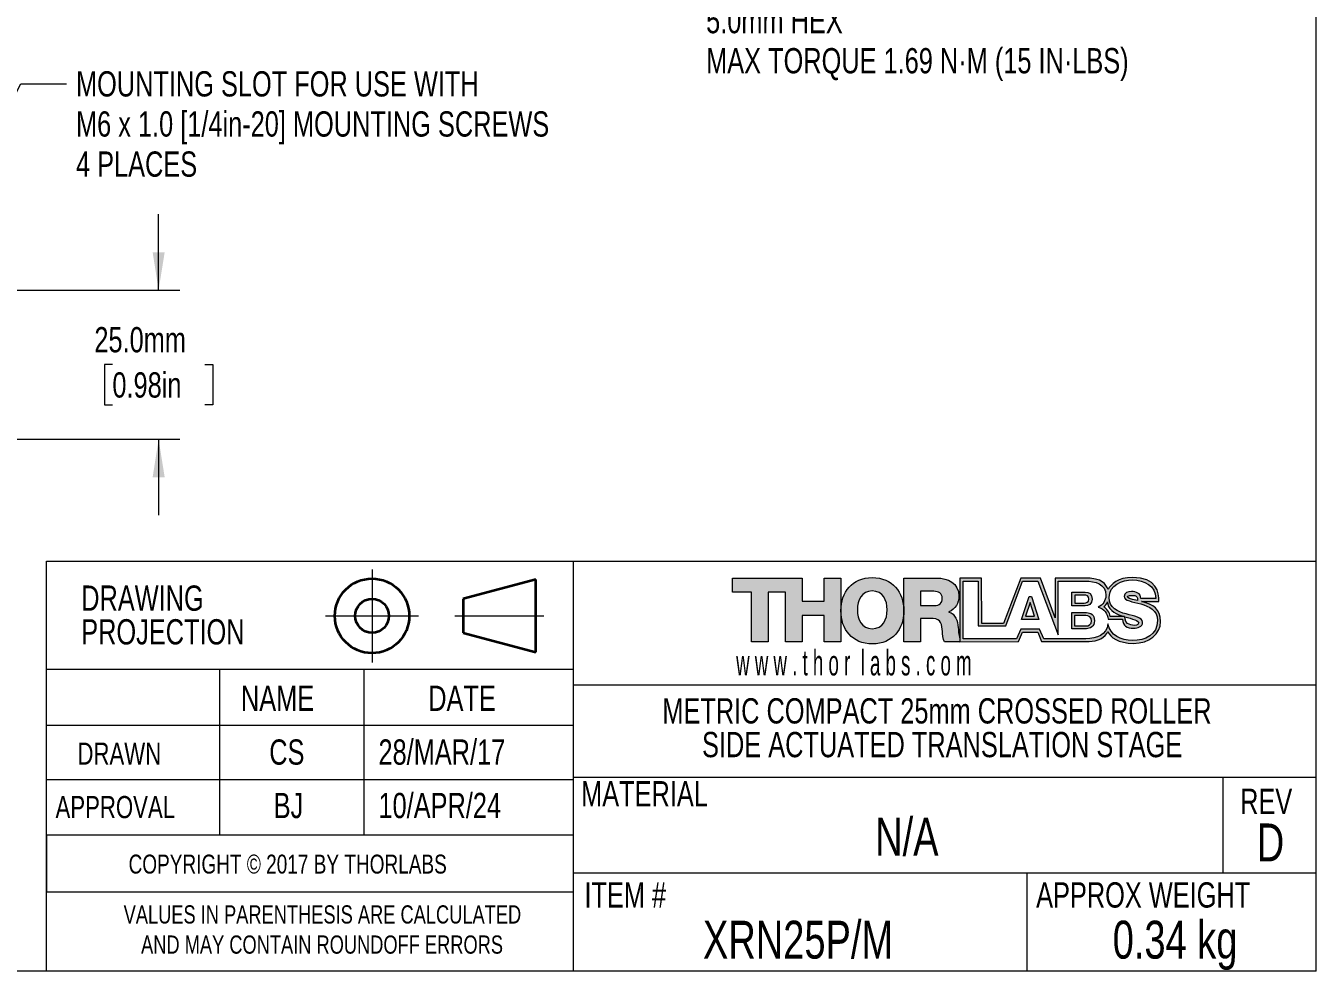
# Model space of a CAD drawing. Header units: millimetres. Extents: x 2 to 278, y 1 to 215.
# Drawn here: x 169.9 to 278, y 0.9 to 80.1 of the extents above; entities that cross this region are included whole.
import ezdxf

# ---------------------------------------------------------------- set-up
doc = ezdxf.new("R2010")
doc.units = ezdxf.units.MM
doc.header["$PDSIZE"] = -1
doc.linetypes.add('CENTERX2', pattern=[20.32, 12.7, -2.54, 2.54, -2.54])
doc.styles.add('SLDTEXTSTYLE0', font='TXT', dxfattribs={"width": 0.75})
doc.styles.add('SLDTEXTSTYLE1', font='TXT', dxfattribs={"width": 0.5525})
doc.dimstyles.new('SLDDIMSTYLE5', dxfattribs={"dimtxt": 2.116667, "dimasz": 3.175, "dimexe": 0, "dimexo": 0.0625, "dimgap": 0.529167, "dimtad": 0, "dimtih": 1, "dimtoh": 1, "dimdec": 1, "dimlfac": 2, "dimrnd": 1e-09, "dimzin": 4, "dimdsep": 46, "dimtxsty": 'SLDTEXTSTYLE0', "dimsah": 1, "dimcen": 0.09, "dimadec": 0, "dimazin": 1, "dimtfac": 1, "dimtdec": 1, "dimtmove": 0, "dimatfit": 0, "dimfxl": 1, "dimfrac": 2, "dimtolj": 1, "dimtzin": 12, "dimarcsym": 0})
doc.dimstyles.new('SLDDIMSTYLE7', dxfattribs={"dimtxt": 2.116667, "dimasz": 3.175, "dimexe": 0, "dimexo": 0.0625, "dimgap": 0.529167, "dimtad": 0, "dimtih": 1, "dimtoh": 1, "dimdec": 1, "dimlfac": 2, "dimrnd": 1e-09, "dimzin": 12, "dimdsep": 46, "dimtxsty": 'SLDTEXTSTYLE0', "dimsah": 1, "dimcen": 0, "dimadec": 0, "dimazin": 3, "dimtfac": 1, "dimtdec": 1, "dimtofl": 0, "dimtmove": 0, "dimatfit": 3, "dimfxl": 1, "dimfrac": 2, "dimtolj": 1, "dimtzin": 12, "dimarcsym": 0})
doc.dimstyles.new('SLDDIMSTYLE9', dxfattribs={"dimtxt": 2.116667, "dimasz": 3.175, "dimexe": 0, "dimexo": 0.0625, "dimgap": 0.529167, "dimtad": 0, "dimtih": 1, "dimtoh": 1, "dimdec": 1, "dimlfac": 2, "dimrnd": 1e-09, "dimzin": 12, "dimdsep": 46, "dimtxsty": 'SLDTEXTSTYLE0', "dimsah": 1, "dimcen": 0, "dimadec": 0, "dimazin": 3, "dimtfac": 1, "dimtdec": 1, "dimtofl": 0, "dimtmove": 0, "dimatfit": 3, "dimfxl": 1, "dimfrac": 2, "dimtolj": 1, "dimtzin": 12, "dimarcsym": 0})

# ---------------------------------------------------------------- blocks, each defined once
blk = doc.blocks.new('Third Angle Projection Block')
at = {"color": 7, "linetype": 'CENTERX2', "lineweight": 18}
for p, q in [((101.48, 23.81), (101.48, 14.07)), ((96.6, 18.94), (106.35, 18.94)), ((110.14, 18.94), (119.45, 18.94))]:
    blk.add_line(p, q, dxfattribs=at)
at = {"color": 7, "linetype": 'Continuous', "lineweight": 35}
for p, q in [((118.62, 22.75), (111, 20.71)), ((118.62, 15.13), (118.62, 22.75)), ((111, 20.71), (111, 17.17)), ((111, 17.17), (118.62, 15.13))]:
    blk.add_line(p, q, dxfattribs=at)
for radius in [3.9, 1.77]:
    blk.add_circle((101.48, 18.94), radius, dxfattribs=at)
at = {"color": 7, "linetype": 'Continuous', "lineweight": 0}
blk.add_point((101.48, 18.94), dxfattribs=at)
blk = doc.blocks.new('THORLABS LOGO1')
at = {"linetype": 'Continuous'}
blk.add_hatch(color=7, dxfattribs=at).paths.add_polyline_path([(60.91, 42.27), (60.91, 50.05), (66.5, 50.05), (66.5, 28.7), (60.91, 28.7), (60.91, 37.49), (53.56, 37.49), (53.56, 28.7), (47.97, 28.7), (47.97, 45.26), (42.18, 45.26), (42.18, 28.7), (36.6, 28.7), (36.6, 45.26), (30.2, 45.26), (30.2, 50.05), (53.56, 50.05), (53.56, 42.27)], flags=0)
h = blk.add_hatch(color=7, dxfattribs=at)
edge = h.paths.add_edge_path(flags=0)
edge.add_spline(control_points=[(77.07, 27.95), (83.82, 27.96), (87.62, 32.9), (87.61, 39.09), (87.6, 45.28), (83.78, 50.2), (77.03, 50.19)], knot_values=[0, 0, 0, 0, 1, 1, 1, 2, 2, 2, 2], weights=[1, 1, 1, 1, 1, 1, 1], degree=3, periodic=0)
edge.add_spline(control_points=[(77.03, 50.19), (70.31, 50.18), (66.52, 45.27), (66.52, 39.13)], knot_values=[3.002118, 3.002118, 3.002118, 3.002118, 4, 4, 4, 4], weights=[1, 1, 1, 1], degree=3, periodic=0)
edge.add_spline(control_points=[(66.52, 39.13), (66.52, 39.11), (66.52, 39.1), (66.52, 39.09), (66.51, 32.9), (70.31, 27.96), (77.07, 27.95)], knot_values=[2, 2, 2, 2, 2.002118, 2.002118, 2.002118, 3.002118, 3.002118, 3.002118, 3.002118], weights=[1, 1, 1, 1, 1, 1, 1], degree=3, periodic=0)
edge = h.paths.add_edge_path(flags=0)
edge.add_spline(control_points=[(77.03, 33.06), (73.43, 33.06), (72.05, 36.23), (72.05, 39.39)], knot_values=[3, 3, 3, 3, 4, 4, 4, 4], weights=[1, 1, 1, 1], degree=3, periodic=0)
edge.add_spline(control_points=[(72.05, 39.39), (72.05, 42.56), (73.43, 45.73), (77.03, 45.73)], knot_values=[2, 2, 2, 2, 3, 3, 3, 3], weights=[1, 1, 1, 1], degree=3, periodic=0)
edge.add_spline(control_points=[(77.03, 45.73), (80.64, 45.73), (82.02, 42.56), (82.02, 39.39)], knot_values=[1, 1, 1, 1, 2, 2, 2, 2], weights=[1, 1, 1, 1], degree=3, periodic=0)
edge.add_spline(control_points=[(82.02, 39.39), (82.02, 36.23), (80.64, 33.06), (77.03, 33.06)], knot_values=[0, 0, 0, 0, 1, 1, 1, 1], weights=[1, 1, 1, 1], degree=3, periodic=0)
h = blk.add_hatch(color=7, dxfattribs=at)
edge = h.paths.add_edge_path(flags=0)
edge.add_line((87.62, 28.7), (87.62, 50.05))
edge.add_line((87.62, 50.05), (98.55, 50.05))
edge.add_spline(control_points=[(98.55, 50.05), (102.33, 50.05), (106.06, 48.34), (106.06, 44.04)], knot_values=[1, 1, 1, 1, 2, 2, 2, 2], weights=[1, 1, 1, 1], degree=3, periodic=0)
edge.add_spline(control_points=[(106.06, 44.04), (106.06, 41.73), (104.95, 39.55), (102.69, 38.69)], knot_values=[2, 2, 2, 2, 3, 3, 3, 3], weights=[1, 1, 1, 1], degree=3, periodic=0)
edge.add_line((102.69, 38.69), (102.69, 38.63))
edge.add_spline(control_points=[(102.69, 38.63), (104.98, 38.09), (105.64, 35.55), (105.82, 33.51)], knot_values=[4, 4, 4, 4, 5, 5, 5, 5], weights=[1, 1, 1, 1], degree=3, periodic=0)
edge.add_spline(control_points=[(105.82, 33.51), (105.88, 32.85), (106, 30.96), (106.37, 29.72)], knot_values=[5, 5, 5, 5, 5.740443, 5.740443, 5.740443, 5.740443], weights=[1, 1, 1, 1], degree=3, periodic=0)
edge.add_line((106.37, 29.72), (106.37, 28.7))
edge.add_line((106.37, 28.7), (101.19, 28.7))
edge.add_spline(control_points=[(101.19, 28.7), (100.71, 29.42), (100.62, 31.51), (100.56, 32.11)], knot_values=[7, 7, 7, 7, 8, 8, 8, 8], weights=[1, 1, 1, 1], degree=3, periodic=0)
edge.add_spline(control_points=[(100.56, 32.11), (100.41, 34.26), (100.05, 36.47), (97.44, 36.47)], knot_values=[8, 8, 8, 8, 9, 9, 9, 9], weights=[1, 1, 1, 1], degree=3, periodic=0)
edge.add_line((97.44, 36.47), (93.21, 36.47))
edge.add_line((93.21, 36.47), (93.21, 28.7))
edge.add_line((93.21, 28.7), (87.62, 28.7))
edge = h.paths.add_edge_path(flags=0)
edge.add_line((97.65, 45.61), (93.21, 45.61))
edge.add_line((93.21, 45.61), (93.21, 40.8))
edge.add_line((93.21, 40.8), (97.89, 40.8))
edge.add_spline(control_points=[(97.89, 40.8), (99.57, 40.8), (100.47, 41.7), (100.47, 43.31)], knot_values=[1, 1, 1, 1, 2, 2, 2, 2], weights=[1, 1, 1, 1], degree=3, periodic=0)
edge.add_spline(control_points=[(100.47, 43.31), (100.47, 44.9), (99.21, 45.61), (97.65, 45.61)], knot_values=[2, 2, 2, 2, 3, 3, 3, 3], weights=[1, 1, 1, 1], degree=3, periodic=0)
h = blk.add_hatch(color=7, dxfattribs=at)
edge = h.paths.add_edge_path(flags=0)
edge.add_spline(control_points=[(156.02, 46.19), (155.12, 47.9), (154.59, 50.05), (147.73, 50.05)], knot_values=[4, 4, 4, 4, 5, 5, 5, 5], weights=[1, 1, 1, 1], degree=3, periodic=0)
edge.add_line((147.73, 50.05), (138.3, 50.05))
edge.add_line((138.3, 50.05), (138.3, 36.75))
edge.add_line((138.3, 36.75), (133.38, 50.05))
edge.add_line((133.38, 50.05), (126.78, 50.05))
edge.add_line((126.78, 50.05), (121.04, 34.84))
edge.add_line((121.04, 34.84), (113.73, 34.79))
edge.add_line((113.73, 34.79), (113.64, 50.05))
edge.add_line((113.64, 50.05), (106.38, 50.05))
edge.add_line((106.38, 50.05), (106.37, 28.7))
edge.add_line((106.37, 28.7), (126.07, 28.76))
edge.add_line((126.07, 28.76), (127.34, 31.91))
edge.add_line((127.34, 31.91), (132.52, 31.91))
edge.add_line((132.52, 31.91), (133.73, 28.76))
edge.add_line((133.73, 28.76), (149.68, 28.76))
edge.add_spline(control_points=[(149.68, 28.76), (152.52, 28.81), (155.17, 30.16), (155.98, 32.14)], knot_values=[19, 19, 19, 19, 20, 20, 20, 20], weights=[1, 1, 1, 1], degree=3, periodic=0)
edge.add_spline(control_points=[(155.98, 32.14), (156.75, 30.16), (159.42, 28.16), (164.59, 28.16)], knot_values=[20, 20, 20, 20, 21, 21, 21, 21], weights=[1, 1, 1, 1], degree=3, periodic=0)
edge.add_spline(control_points=[(164.59, 28.16), (169.77, 28.16), (173.62, 31.31), (173.62, 35.45)], knot_values=[21, 21, 21, 21, 22, 22, 22, 22], weights=[1, 1, 1, 1], degree=3, periodic=0)
edge.add_spline(control_points=[(173.62, 35.45), (173.62, 39.66), (171.19, 41.16), (167.34, 42.17)], knot_values=[22, 22, 22, 22, 23, 23, 23, 23], weights=[1, 1, 1, 1], degree=3, periodic=0)
edge.add_spline(control_points=[(167.34, 42.17), (167.28, 42.18), (167.24, 42.2), (167.19, 42.21)], knot_values=[0, 0, 0, 0, 1, 1, 1, 1], weights=[1, 1, 1, 1], degree=3, periodic=0)
edge.add_line((167.19, 42.21), (173.07, 42.17))
edge.add_spline(control_points=[(173.07, 42.17), (173.07, 45.27), (172.46, 50.25), (164.19, 50.25)], knot_values=[2, 2, 2, 2, 3, 3, 3, 3], weights=[1, 1, 1, 1], degree=3, periodic=0)
edge.add_spline(control_points=[(164.19, 50.25), (159.36, 50.25), (156.98, 47.9), (156.02, 46.19)], knot_values=[3, 3, 3, 3, 4, 4, 4, 4], weights=[1, 1, 1, 1], degree=3, periodic=0)
edge = h.paths.add_edge_path(flags=0)
edge.add_spline(control_points=[(166.33, 35.1), (166.09, 34.16), (165.4, 33.89), (163.61, 34.38)], knot_values=[4, 4, 4, 4, 5, 5, 5, 5], weights=[1, 1, 1, 1], degree=3, periodic=0)
edge.add_spline(control_points=[(163.61, 34.38), (161.73, 34.9), (161.7, 35.93), (161.7, 37.09)], knot_values=[5, 5, 5, 5, 6, 6, 6, 6], weights=[1, 1, 1, 1], degree=3, periodic=0)
edge.add_spline(control_points=[(161.7, 37.09), (164.07, 36.41), (166.45, 35.6), (166.33, 35.1)], knot_values=[3, 3, 3, 3, 4, 4, 4, 4], weights=[1, 1, 1, 1], degree=3, periodic=0)
edge = h.paths.add_edge_path(flags=0)
edge.add_spline(control_points=[(155.3, 44.17), (155.3, 42.45), (154.27, 41.05), (152.76, 40.3)], knot_values=[17, 17, 17, 17, 18, 18, 18, 18], weights=[1, 1, 1, 1], degree=3, periodic=0)
edge.add_spline(control_points=[(152.76, 40.3), (154.66, 39.75), (155.88, 38.19), (156.06, 36.23)], knot_values=[18, 18, 18, 18, 19, 19, 19, 19], weights=[1, 1, 1, 1], degree=3, periodic=0)
edge.add_line((156.06, 36.23), (160.86, 36.23))
edge.add_spline(control_points=[(160.86, 36.23), (160.97, 33.97), (162.37, 33.25), (164.51, 33.25)], knot_values=[20, 20, 20, 20, 21, 21, 21, 21], weights=[1, 1, 1, 1], degree=3, periodic=0)
edge.add_spline(control_points=[(164.51, 33.25), (166.02, 33.25), (167.59, 33.79), (167.59, 35.21)], knot_values=[21, 21, 21, 21, 22, 22, 22, 22], weights=[1, 1, 1, 1], degree=3, periodic=0)
edge.add_spline(control_points=[(167.59, 35.21), (167.59, 36.91), (164.83, 37.23), (162.05, 38.01)], knot_values=[22, 22, 22, 22, 23, 23, 23, 23], weights=[1, 1, 1, 1], degree=3, periodic=0)
edge.add_spline(control_points=[(162.05, 38.01), (159.29, 38.79), (156.4, 40.03), (156.4, 43.55)], knot_values=[23, 23, 23, 23, 24, 24, 24, 24], weights=[1, 1, 1, 1], degree=3, periodic=0)
edge.add_spline(control_points=[(156.4, 43.55), (156.4, 47.75), (160.64, 49.39), (164.26, 49.39)], knot_values=[24, 24, 24, 24, 25, 25, 25, 25], weights=[1, 1, 1, 1], degree=3, periodic=0)
edge.add_spline(control_points=[(164.26, 49.39), (168.1, 49.39), (171.97, 47.54), (171.99, 43.2)], knot_values=[25, 25, 25, 25, 26, 26, 26, 26], weights=[1, 1, 1, 1], degree=3, periodic=0)
edge.add_line((171.99, 43.2), (166.97, 43.2))
edge.add_spline(control_points=[(166.97, 43.2), (167.05, 44.95), (165.4, 45.52), (163.86, 45.52)], knot_values=[27, 27, 27, 27, 28, 28, 28, 28], weights=[1, 1, 1, 1], degree=3, periodic=0)
edge.add_spline(control_points=[(163.86, 45.52), (162.78, 45.52), (161.43, 45.14), (161.43, 43.88)], knot_values=[28, 28, 28, 28, 29, 29, 29, 29], weights=[1, 1, 1, 1], degree=3, periodic=0)
edge.add_spline(control_points=[(161.43, 43.88), (161.43, 42.4), (164.21, 42.13), (167.02, 41.35)], knot_values=[29, 29, 29, 29, 30, 30, 30, 30], weights=[1, 1, 1, 1], degree=3, periodic=0)
edge.add_spline(control_points=[(167.02, 41.35), (169.8, 40.57), (172.61, 39.27), (172.61, 35.8)], knot_values=[30, 30, 30, 30, 31, 31, 31, 31], weights=[1, 1, 1, 1], degree=3, periodic=0)
edge.add_spline(control_points=[(172.61, 35.8), (172.61, 30.93), (168.45, 29.12), (164.21, 29.12)], knot_values=[31, 31, 31, 31, 32, 32, 32, 32], weights=[1, 1, 1, 1], degree=3, periodic=0)
edge.add_spline(control_points=[(164.21, 29.12), (160.29, 29.12), (156.78, 30.89), (156, 34.65)], knot_values=[0, 0, 0, 0, 1, 1, 1, 1], weights=[1, 1, 1, 1], degree=3, periodic=0)
edge.add_spline(control_points=[(156, 34.65), (155.49, 30.98), (152.35, 29.7), (148.57, 29.7)], knot_values=[1, 1, 1, 1, 2, 2, 2, 2], weights=[1, 1, 1, 1], degree=3, periodic=0)
edge.add_line((148.57, 29.7), (134.47, 29.7))
edge.add_line((134.47, 29.7), (133.03, 32.97))
edge.add_line((133.03, 32.97), (126.8, 32.97))
edge.add_line((126.8, 32.97), (125.34, 29.72))
edge.add_line((125.34, 29.72), (107.51, 29.72))
edge.add_line((107.51, 29.72), (107.51, 48.99))
edge.add_line((107.51, 48.99), (112.53, 48.99))
edge.add_line((112.53, 48.99), (112.53, 34.08))
edge.add_line((112.53, 34.08), (121.78, 34.08))
edge.add_line((121.78, 34.08), (127.39, 48.99))
edge.add_line((127.39, 48.99), (132.5, 48.99))
edge.add_line((132.5, 48.99), (139.3, 31.03))
edge.add_line((139.3, 31.03), (139.3, 48.99))
edge.add_line((139.3, 48.99), (148.33, 48.99))
edge.add_spline(control_points=[(148.33, 48.99), (151.65, 49.04), (155.3, 48.18), (155.3, 44.17)], knot_values=[16, 16, 16, 16, 17, 17, 17, 17], weights=[1, 1, 1, 1], degree=3, periodic=0)
edge = h.paths.add_edge_path(flags=0)
edge.add_line((161.57, 37.13), (156.71, 37.13))
edge.add_spline(control_points=[(156.71, 37.13), (156.71, 38.59), (155.45, 39.85), (154.65, 40.38)], knot_values=[8, 8, 8, 8, 9, 9, 9, 9], weights=[1, 1, 1, 1], degree=3, periodic=0)
edge.add_spline(control_points=[(154.65, 40.38), (155.05, 40.84), (155.65, 41.31), (155.85, 42.11)], knot_values=[9, 9, 9, 9, 10, 10, 10, 10], weights=[1, 1, 1, 1], degree=3, periodic=0)
edge.add_spline(control_points=[(155.85, 42.11), (155.85, 39.85), (157.97, 38.12), (160.63, 37.39)], knot_values=[10, 10, 10, 10, 11, 11, 11, 11], weights=[1, 1, 1, 1], degree=3, periodic=0)
edge.add_spline(control_points=[(160.63, 37.39), (160.94, 37.31), (161.26, 37.22), (161.57, 37.13)], knot_values=[0, 0, 0, 0, 1, 1, 1, 1], weights=[1, 1, 1, 1], degree=3, periodic=0)
edge = h.paths.add_edge_path(flags=0)
edge.add_spline(control_points=[(164.24, 44.24), (165.39, 44.21), (165.75, 43.97), (165.86, 43.28)], knot_values=[2, 2, 2, 2, 3, 3, 3, 3], weights=[1, 1, 1, 1], degree=3, periodic=0)
edge.add_spline(control_points=[(165.86, 43.28), (165.91, 43), (165.91, 42.83), (165.91, 42.47)], knot_values=[3, 3, 3, 3, 4, 4, 4, 4], weights=[1, 1, 1, 1], degree=3, periodic=0)
edge.add_spline(control_points=[(165.91, 42.47), (163.24, 43.15), (162.51, 43.26), (162.51, 43.83)], knot_values=[0, 0, 0, 0, 1, 1, 1, 1], weights=[1, 1, 1, 1], degree=3, periodic=0)
edge.add_spline(control_points=[(162.51, 43.83), (162.51, 44.09), (163.68, 44.26), (164.24, 44.24)], knot_values=[1, 1, 1, 1, 2, 2, 2, 2], weights=[1, 1, 1, 1], degree=3, periodic=0)
h = blk.add_hatch(color=7, dxfattribs=at)
h.paths.add_polyline_path([(127.07, 36.2), (132.81, 36.2), (130.37, 43.91), (129.59, 43.91)], flags=0)
h.paths.add_polyline_path([(128.42, 37.23), (129.93, 41.88), (131.39, 37.23)], flags=0)
h = blk.add_hatch(color=7, dxfattribs=at)
edge = h.paths.add_edge_path(flags=0)
edge.add_line((143.88, 40.69), (143.88, 45.36))
edge.add_line((143.88, 45.36), (148.36, 45.36))
edge.add_spline(control_points=[(148.36, 45.36), (149.57, 45.36), (150.72, 44.78), (150.72, 43.01)], knot_values=[1, 1, 1, 1, 2, 2, 2, 2], weights=[1, 1, 1, 1], degree=3, periodic=0)
edge.add_spline(control_points=[(150.72, 43.01), (150.72, 41.27), (149.35, 40.69), (148.36, 40.69)], knot_values=[2, 2, 2, 2, 3, 3, 3, 3], weights=[1, 1, 1, 1], degree=3, periodic=0)
edge.add_line((148.36, 40.69), (143.88, 40.69))
edge = h.paths.add_edge_path(flags=0)
edge.add_spline(control_points=[(149.63, 42.98), (149.63, 44), (148.83, 44.33), (147.98, 44.33)], knot_values=[3, 3, 3, 3, 4, 4, 4, 4], weights=[1, 1, 1, 1], degree=3, periodic=0)
edge.add_line((147.98, 44.33), (144.86, 44.33))
edge.add_line((144.86, 44.33), (144.86, 41.64))
edge.add_line((144.86, 41.64), (147.98, 41.64))
edge.add_spline(control_points=[(147.98, 41.64), (148.68, 41.64), (149.63, 41.97), (149.63, 42.98)], knot_values=[2, 2, 2, 2, 3, 3, 3, 3], weights=[1, 1, 1, 1], degree=3, periodic=0)
h = blk.add_hatch(color=7, dxfattribs=at)
edge = h.paths.add_edge_path(flags=0)
edge.add_line((143.88, 33.08), (143.88, 38.46))
edge.add_line((143.88, 38.46), (148.85, 38.46))
edge.add_spline(control_points=[(148.85, 38.46), (150.2, 38.46), (151.47, 37.79), (151.47, 35.75)], knot_values=[1, 1, 1, 1, 2, 2, 2, 2], weights=[1, 1, 1, 1], degree=3, periodic=0)
edge.add_spline(control_points=[(151.47, 35.75), (151.47, 33.75), (149.96, 33.08), (148.85, 33.08)], knot_values=[2, 2, 2, 2, 3, 3, 3, 3], weights=[1, 1, 1, 1], degree=3, periodic=0)
edge.add_line((148.85, 33.08), (143.88, 33.08))
edge = h.paths.add_edge_path(flags=0)
edge.add_spline(control_points=[(150.53, 35.71), (150.53, 37.03), (149.58, 37.46), (148.57, 37.46)], knot_values=[3, 3, 3, 3, 4, 4, 4, 4], weights=[1, 1, 1, 1], degree=3, periodic=0)
edge.add_line((148.57, 37.46), (144.84, 37.46))
edge.add_line((144.84, 37.46), (144.84, 34))
edge.add_line((144.84, 34), (148.57, 34))
edge.add_spline(control_points=[(148.57, 34), (149.4, 34), (150.53, 34.43), (150.53, 35.71)], knot_values=[2, 2, 2, 2, 3, 3, 3, 3], weights=[1, 1, 1, 1], degree=3, periodic=0)
at = {"color": 7, "linetype": 'Continuous', "lineweight": 18}
for p, q in [((30.2, 45.26), (30.2, 50.05)), ((30.2, 50.05), (53.56, 50.05)), ((53.56, 50.05), (53.56, 42.27)), ((60.91, 42.27), (60.91, 50.05)), ((60.91, 50.05), (66.5, 50.05)), ((66.5, 50.05), (66.5, 28.7)), ((87.62, 50.05), (98.55, 50.05)), ((87.62, 28.7), (87.62, 50.05)), ((106.38, 50.05), (106.37, 28.7)), ((113.64, 50.05), (106.38, 50.05)), ((107.51, 29.72), (107.51, 48.99)), ((107.51, 48.99), (112.53, 48.99)), ((112.53, 48.99), (112.53, 34.08)), ((113.73, 34.79), (113.64, 50.05)), ((126.78, 50.05), (121.04, 34.84)), ((121.78, 34.08), (127.39, 48.99)), ((133.38, 50.05), (126.78, 50.05)), ((127.39, 48.99), (132.5, 48.99)), ((132.5, 48.99), (139.3, 31.03)), ((138.3, 36.75), (133.38, 50.05)), ((147.73, 50.05), (138.3, 50.05)), ((138.3, 50.05), (138.3, 36.75)), ((139.3, 31.03), (139.3, 48.99)), ((139.3, 48.99), (148.33, 48.99)), ((36.6, 45.26), (30.2, 45.26)), ((36.6, 28.7), (36.6, 45.26)), ((47.97, 45.26), (42.18, 45.26)), ((42.18, 45.26), (42.18, 28.7)), ((47.97, 28.7), (47.97, 45.26)), ((97.65, 45.61), (93.21, 45.61)), ((93.21, 45.61), (93.21, 40.8)), ((127.07, 36.2), (129.59, 43.91)), ((129.59, 43.91), (130.37, 43.91)), ((130.37, 43.91), (132.81, 36.2)), ((143.88, 45.36), (148.36, 45.36)), ((143.88, 40.69), (143.88, 45.36)), ((144.86, 44.33), (144.86, 41.64)), ((147.98, 44.33), (144.86, 44.33)), ((53.56, 42.27), (60.91, 42.27)), ((93.21, 40.8), (97.89, 40.8)), ((129.93, 41.88), (128.42, 37.23)), ((131.39, 37.23), (129.93, 41.88)), ((148.36, 40.69), (143.88, 40.69)), ((144.86, 41.64), (147.98, 41.64)), ((171.99, 43.2), (166.97, 43.2)), ((167.19, 42.21), (173.07, 42.17)), ((60.91, 37.49), (53.56, 37.49)), ((53.56, 37.49), (53.56, 28.7)), ((60.91, 28.7), (60.91, 37.49)), ((97.44, 36.47), (93.21, 36.47)), ((93.21, 36.47), (93.21, 28.7)), ((102.69, 38.69), (102.69, 38.63)), ((121.04, 34.84), (113.73, 34.79)), ((132.81, 36.2), (127.07, 36.2)), ((128.42, 37.23), (131.39, 37.23)), ((143.88, 38.46), (148.85, 38.46)), ((143.88, 33.08), (143.88, 38.46)), ((144.84, 37.46), (144.84, 34)), ((148.57, 37.46), (144.84, 37.46)), ((156.06, 36.23), (160.86, 36.23)), ((161.57, 37.13), (156.71, 37.13)), ((112.53, 34.08), (121.78, 34.08)), ((126.8, 32.97), (125.34, 29.72)), ((126.07, 28.76), (127.34, 31.91)), ((133.03, 32.97), (126.8, 32.97)), ((127.34, 31.91), (132.52, 31.91)), ((132.52, 31.91), (133.73, 28.76)), ((134.47, 29.7), (133.03, 32.97)), ((148.85, 33.08), (143.88, 33.08)), ((144.84, 34), (148.57, 34)), ((42.18, 28.7), (36.6, 28.7)), ((53.56, 28.7), (47.97, 28.7)), ((66.5, 28.7), (60.91, 28.7)), ((93.21, 28.7), (87.62, 28.7)), ((106.37, 28.7), (101.19, 28.7)), ((106.37, 29.72), (106.37, 28.7)), ((106.37, 28.7), (126.07, 28.76)), ((125.34, 29.72), (107.51, 29.72)), ((133.73, 28.76), (149.68, 28.76)), ((148.57, 29.7), (134.47, 29.7))]:
    blk.add_line(p, q, dxfattribs=at)
at = {"color": 8, "linetype": 'Continuous', "lineweight": 0}
for points in [[(66.52, 39.13), (66.52, 45.27), (70.31, 50.18), (77.03, 50.19)], [(98.55, 50.05), (102.33, 50.05), (106.06, 48.34), (106.06, 44.04)], [(156.02, 46.19), (155.12, 47.9), (154.59, 50.05), (147.73, 50.05)], [(148.33, 48.99), (151.65, 49.04), (155.3, 48.18), (155.3, 44.17)], [(164.19, 50.25), (159.36, 50.25), (156.98, 47.9), (156.02, 46.19)], [(156.4, 43.55), (156.4, 47.75), (160.64, 49.39), (164.26, 49.39)], [(173.07, 42.17), (173.07, 45.27), (172.46, 50.25), (164.19, 50.25)], [(164.26, 49.39), (168.1, 49.39), (171.97, 47.54), (171.99, 43.2)], [(77.03, 45.73), (73.43, 45.73), (72.05, 42.56), (72.05, 39.39)], [(82.02, 39.39), (82.02, 42.56), (80.64, 45.73), (77.03, 45.73)], [(100.47, 43.31), (100.47, 44.9), (99.21, 45.61), (97.65, 45.61)], [(97.89, 40.8), (99.57, 40.8), (100.47, 41.7), (100.47, 43.31)], [(106.06, 44.04), (106.06, 41.73), (104.95, 39.55), (102.69, 38.69)], [(149.63, 42.98), (149.63, 44), (148.83, 44.33), (147.98, 44.33)], [(148.36, 45.36), (149.57, 45.36), (150.72, 44.78), (150.72, 43.01)], [(155.3, 44.17), (155.3, 42.45), (154.27, 41.05), (152.76, 40.3)], [(162.05, 38.01), (159.29, 38.79), (156.4, 40.03), (156.4, 43.55)], [(163.86, 45.52), (162.78, 45.52), (161.43, 45.14), (161.43, 43.88)], [(161.43, 43.88), (161.43, 42.4), (164.21, 42.13), (167.02, 41.35)], [(162.51, 43.83), (162.51, 44.09), (163.68, 44.26), (164.24, 44.24)], [(165.91, 42.47), (163.24, 43.15), (162.51, 43.26), (162.51, 43.83)], [(166.97, 43.2), (167.05, 44.95), (165.4, 45.52), (163.86, 45.52)], [(164.24, 44.24), (165.39, 44.21), (165.75, 43.97), (165.86, 43.28)], [(165.86, 43.28), (165.91, 43), (165.91, 42.83), (165.91, 42.47)], [(72.05, 39.39), (72.05, 36.23), (73.43, 33.06), (77.03, 33.06)], [(77.03, 33.06), (80.64, 33.06), (82.02, 36.23), (82.02, 39.39)], [(147.98, 41.64), (148.68, 41.64), (149.63, 41.97), (149.63, 42.98)], [(150.72, 43.01), (150.72, 41.27), (149.35, 40.69), (148.36, 40.69)], [(152.76, 40.3), (154.66, 39.75), (155.88, 38.19), (156.06, 36.23)], [(154.65, 40.38), (155.05, 40.84), (155.65, 41.31), (155.85, 42.11)], [(156.71, 37.13), (156.71, 38.59), (155.45, 39.85), (154.65, 40.38)], [(155.85, 42.11), (155.85, 39.85), (157.97, 38.12), (160.63, 37.39)], [(167.02, 41.35), (169.8, 40.57), (172.61, 39.27), (172.61, 35.8)], [(167.34, 42.17), (167.28, 42.18), (167.24, 42.2), (167.19, 42.21)], [(173.62, 35.45), (173.62, 39.66), (171.19, 41.16), (167.34, 42.17)], [(100.56, 32.11), (100.41, 34.26), (100.05, 36.47), (97.44, 36.47)], [(102.69, 38.63), (104.98, 38.09), (105.64, 35.55), (105.82, 33.51)], [(150.53, 35.71), (150.53, 37.03), (149.58, 37.46), (148.57, 37.46)], [(148.57, 34), (149.4, 34), (150.53, 34.43), (150.53, 35.71)], [(156, 34.65), (155.49, 30.98), (152.35, 29.7), (148.57, 29.7)], [(148.85, 38.46), (150.2, 38.46), (151.47, 37.79), (151.47, 35.75)], [(151.47, 35.75), (151.47, 33.75), (149.96, 33.08), (148.85, 33.08)], [(164.21, 29.12), (160.29, 29.12), (156.78, 30.89), (156, 34.65)], [(160.63, 37.39), (160.94, 37.31), (161.26, 37.22), (161.57, 37.13)], [(160.86, 36.23), (160.97, 33.97), (162.37, 33.25), (164.51, 33.25)], [(161.7, 37.09), (164.07, 36.41), (166.45, 35.6), (166.33, 35.1)], [(163.61, 34.38), (161.73, 34.9), (161.7, 35.93), (161.7, 37.09)], [(167.59, 35.21), (167.59, 36.91), (164.83, 37.23), (162.05, 38.01)], [(166.33, 35.1), (166.09, 34.16), (165.4, 33.89), (163.61, 34.38)], [(172.61, 35.8), (172.61, 30.93), (168.45, 29.12), (164.21, 29.12)], [(164.51, 33.25), (166.02, 33.25), (167.59, 33.79), (167.59, 35.21)], [(164.59, 28.16), (169.77, 28.16), (173.62, 31.31), (173.62, 35.45)], [(101.19, 28.7), (100.71, 29.42), (100.62, 31.51), (100.56, 32.11)], [(105.82, 33.51), (105.88, 32.85), (106, 30.96), (106.37, 29.72)], [(149.68, 28.76), (152.52, 28.81), (155.17, 30.16), (155.98, 32.14)], [(155.98, 32.14), (156.75, 30.16), (159.42, 28.16), (164.59, 28.16)]]:
    blk.add_open_spline(points, degree=3, dxfattribs=at)
for points, knots in [([(77.03, 50.19), (83.78, 50.2), (87.6, 45.28), (87.61, 39.09), (87.62, 32.9), (83.82, 27.96), (77.07, 27.95)], [0, 0, 0, 0, 1, 1, 1, 2, 2, 2, 2]), ([(77.07, 27.95), (70.31, 27.96), (66.51, 32.9), (66.52, 39.09), (66.52, 39.1), (66.52, 39.11), (66.52, 39.13)], [2, 2, 2, 2, 3, 3, 3, 3.002118, 3.002118, 3.002118, 3.002118])]:
    blk.add_open_spline(points, degree=3, knots=knots, dxfattribs=at)
blk = doc.blocks.new('_D_14')
at = {"color": 7, "linetype": 'Continuous', "lineweight": 0}
for p, q in [((235.22, 106.32), (222.28, 83.91)), ((222.28, 83.91), (226.09, 83.91))]:
    blk.add_line(p, q, dxfattribs=at)
at = {"color": 7, "linetype": 'Continuous', "lineweight": 18}
blk.add_solid([(235.22, 106.32), (233.19, 103.82), (234.07, 103.32)], dxfattribs=at)
at = {"color": 7, "linetype": 'Continuous', "lineweight": 18, "attachment_point": 1, "style": 'SLDTEXTSTYLE0'}
for s, insert, char_height in [('DOVETAIL LOCKING SCREW', (226.89, 84.96), 2.1167), ('5.0mm HEX', (226.89, 81.59), 2.117), ('MAX TORQUE 1.69 N·M (15 IN·LBS)', (226.89, 78.23), 2.1167)]:
    blk.add_mtext(s, dxfattribs=dict(at, insert=insert, char_height=char_height))
blk = doc.blocks.new('_D_21')
at = {"color": 7, "linetype": 'Continuous', "lineweight": 0}
for p, q in [((181.03, 57.96), (181.03, 64.31)), ((162.57, 57.96), (182.81, 57.96)), ((177.16, 51.71), (176.51, 51.71)), ((176.51, 51.71), (176.51, 48.34)), ((184.91, 51.71), (185.56, 51.71)), ((185.56, 51.71), (185.56, 48.34)), ((176.51, 48.34), (177.16, 48.34)), ((185.56, 48.34), (184.91, 48.34)), ((162.57, 45.46), (182.81, 45.46)), ((181.03, 45.46), (181.03, 39.11))]:
    blk.add_line(p, q, dxfattribs=at)
at = {"color": 7, "linetype": 'Continuous', "lineweight": 18}
for points in [[(181.03, 57.96), (181.54, 61.13), (180.53, 61.13)], [(181.03, 45.46), (180.53, 42.28), (181.54, 42.28)]]:
    blk.add_solid(points, dxfattribs=at)
at = {"color": 7, "linetype": 'Continuous', "lineweight": 18, "char_height": 2.117, "attachment_point": 1, "style": 'SLDTEXTSTYLE0'}
for s, insert in [('25.0mm', (175.65, 54.86)), ('0.98in', (177.16, 51.07))]:
    blk.add_mtext(s, dxfattribs=dict(at, insert=insert))
blk = doc.blocks.new('_D_23')
at = {"color": 7, "linetype": 'Continuous', "lineweight": 0}
for p, q in [((161.43, 59.45), (169.5, 75.24)), ((169.5, 75.24), (173.31, 75.24))]:
    blk.add_line(p, q, dxfattribs=at)
at = {"color": 7, "linetype": 'Continuous', "lineweight": 18}
blk.add_solid([(161.43, 59.45), (163.33, 62.05), (162.42, 62.51)], dxfattribs=at)
at = {"color": 7, "linetype": 'Continuous', "lineweight": 18, "attachment_point": 1, "style": 'SLDTEXTSTYLE0'}
for s, insert, char_height in [('MOUNTING SLOT FOR USE WITH', (174.11, 76.29), 2.1167), ('M6 x 1.0 [1/4in-20] MOUNTING SCREWS', (174.11, 72.93), 2.1167), ('4 PLACES', (174.11, 69.57), 2.117)]:
    blk.add_mtext(s, dxfattribs=dict(at, insert=insert, char_height=char_height))

msp = doc.modelspace()

# ---------------------------------------------------------------- linework, layer by layer
at = {"color": 7, "linetype": 'Continuous', "lineweight": 18}
for p, q in [((277.989, 0.903), (277.989, 214.645)), ((277.989, 35.239), (277.989, 50.033)), ((171.633, 7.563), (171.633, 35.239)), ((171.633, 35.239), (215.743, 35.239)), ((215.743, 35.239), (215.743, 0.903)), ((215.743, 35.239), (277.989, 35.239)), ((171.633, 12.296), (171.633, 26.166)), ((171.633, 0.903), (171.633, 26.166)), ((215.743, 26.166), (171.633, 26.166)), ((186.134, 26.166), (186.134, 12.296)), ((198.215, 26.166), (198.215, 12.296)), ((215.743, 24.893), (277.989, 24.893)), ((215.743, 21.487), (171.633, 21.487)), ((215.743, 16.922), (171.633, 16.922)), ((215.743, 17.16), (277.989, 17.16)), ((270.168, 17.16), (270.168, 9.141)), ((215.743, 12.296), (171.633, 12.296)), ((171.633, 12.296), (171.633, 7.563)), ((215.743, 9.141), (277.989, 9.141)), ((253.749, 9.141), (253.749, 0.903)), ((171.633, 7.563), (215.743, 7.563)), ((277.989, 0.903), (1.579, 0.903))]:
    msp.add_line(p, q, dxfattribs=at)

# ---------------------------------------------------------------- block references
at = {"color": 7, "linetype": 'Continuous'}
for name, p, xscale, yscale, zscale in [('Third Angle Projection Block', (117.726, 15.516), 0.8, 0.8, 0.8), ('THORLABS LOGO1', (221.548, 21.325), 0.25, 0.25, 0.25)]:
    msp.add_blockref(name, p, dxfattribs=dict(at, xscale=xscale, yscale=yscale, zscale=zscale))

# ---------------------------------------------------------------- texts
at = {"color": 7, "linetype": 'Continuous', "lineweight": 0}
for s, insert, char_height, attachment_point, style in [('DRAWING', (174.548, 33.212), 2.1167, 1, 'SLDTEXTSTYLE0'), ('PROJECTION', (174.548, 30.39), 2.1167, 1, 'SLDTEXTSTYLE0'), ('w w w . t h o r  l a b s . c o m', (229.403, 27.796), 2.11667, 1, 'SLDTEXTSTYLE1'), ('NAME', (187.927, 24.822), 2.1167, 1, 'SLDTEXTSTYLE0'), ('DATE', (203.615, 24.822), 2.1167, 1, 'SLDTEXTSTYLE0'), ('METRIC COMPACT 25mm CROSSED ROLLER', (246.222, 23.768), 2.11667, 2, 'SLDTEXTSTYLE0'), ('SIDE ACTUATED TRANSLATION STAGE', (246.661, 20.945), 2.11667, 2, 'SLDTEXTSTYLE0'), ('DRAWN', (174.231, 20.055), 1.8521, 1, 'SLDTEXTSTYLE0'), ('CS', (190.296, 20.318), 2.1167, 1, 'SLDTEXTSTYLE0'), ('28/MAR/17', (199.446, 20.318), 2.1167, 1, 'SLDTEXTSTYLE0'), ('MATERIAL', (216.42, 16.824), 2.1167, 1, 'SLDTEXTSTYLE0'), ('APPROVAL', (172.396, 15.579), 1.8521, 1, 'SLDTEXTSTYLE0'), ('BJ', (190.671, 15.842), 2.1167, 1, 'SLDTEXTSTYLE0'), ('10/APR/24', (199.446, 15.842), 2.1167, 1, 'SLDTEXTSTYLE0'), ('REV', (271.618, 16.188), 2.1167, 1, 'SLDTEXTSTYLE0'), ('N/A', (243.703, 13.753), 3.175, 2, 'SLDTEXTSTYLE0'), ('D', (274.162, 13.277), 3.175, 2, 'SLDTEXTSTYLE0'), ('COPYRIGHT © 2017 BY THORLABS', (178.514, 10.668), 1.5875, 1, 'SLDTEXTSTYLE0'), ('ITEM #', (216.7, 8.349), 2.1167, 1, 'SLDTEXTSTYLE0'), ('APPROX WEIGHT', (254.532, 8.349), 2.11667, 1, 'SLDTEXTSTYLE0'), ('VALUES IN PARENTHESIS ARE CALCULATED', (194.75, 6.42), 1.524, 2, 'SLDTEXTSTYLE0'), ('XRN25P/M', (234.59, 5.131), 3.175, 2, 'SLDTEXTSTYLE0'), ('0.34 kg', (266.168, 5.131), 3.175, 2, 'SLDTEXTSTYLE0'), ('AND MAY CONTAIN ROUNDOFF ERRORS', (194.721, 3.896), 1.524, 2, 'SLDTEXTSTYLE0')]:
    msp.add_mtext(s, dxfattribs=dict(at, insert=insert, char_height=char_height, attachment_point=attachment_point, style=style))

# ---------------------------------------------------------------- dimensions: what is measured, and where the dimension line sits
at = {"color": 7, "linetype": 'Continuous', "lineweight": 18}
dim = msp.add_radius_dim(center=(235.943, 107.57), mpoint=(235.221, 106.32), text='DOVETAIL LOCKING SCREW\\P5.0mm HEX\\PMAX TORQUE 1.69 N·M (15 IN·LBS)', dimstyle='SLDDIMSTYLE7', dxfattribs=at)
dim.commit()
dim.dimension.update_dxf_attribs({"geometry": '_D_14', "text_midpoint": (249.785, 83.91), "dimtype": 164})
dim = msp.add_diameter_dim_2p(p1=(159.899, 56.457), p2=(161.431, 59.454), text='MOUNTING SLOT FOR USE WITH\\PM6 x 1.0 [1/4in-20] MOUNTING SCREWS\\P4 PLACES', dimstyle='SLDDIMSTYLE9', override={"dimpost": '<>'}, dxfattribs=at)
dim.commit()
dim.dimension.update_dxf_attribs({"geometry": '_D_23', "text_midpoint": (200.327, 75.245), "dimtype": 163})
dim = msp.add_linear_dim(base=(181.035, 45.455), p1=(161.3, 57.955), p2=(161.3, 45.455), angle=90, dimstyle='SLDDIMSTYLE5', dxfattribs=at)
dim.commit()
dim.dimension.update_dxf_attribs({"geometry": '_D_21', "text_midpoint": (181.035, 51.705), "dimtype": 160})

doc.saveas('drawing.dxf')
